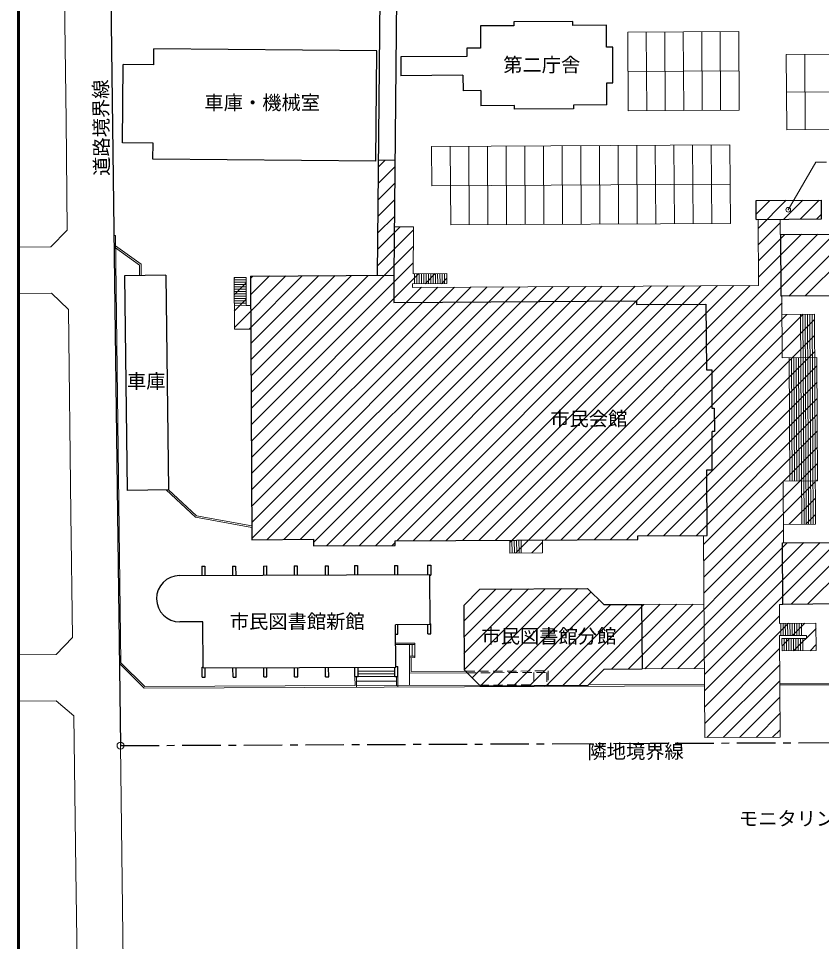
# Model space of a CAD drawing. Units: millimetres, scale not verified. Extents: x -195000 to -15000, y -143500 to 133500.
# Drawn here: x -195000 to -90774, y -79099 to 40685 of the extents above; entities that cross this region are included whole.
import ezdxf
from ezdxf.enums import TextEntityAlignment as Align

# ---------------------------------------------------------------- set-up
doc = ezdxf.new("R2010")
doc.units = ezdxf.units.MM
doc.header["$LTSCALE"] = 1000
doc.header["$PDMODE"] = 32
doc.header["$PDSIZE"] = 600
doc.linetypes.add('CHAIN1', pattern=[8, 5, -1, 1, -1])
doc.linetypes.add('DASHED1', pattern=[1.8, 1.2, -0.6])
for name, color, linetype, lineweight in [('2-2_壁', 7, 'Continuous', 18), ('2-3_間仕切', 7, 'Continuous', 18), ('2-4_アルミサッシ', 7, 'Continuous', 18), ('3-2_壁', 7, 'Continuous', 18), ('3-8_土間', 4, 'Continuous', 18), ('3-A_ハッチ', 2, 'Continuous', 9), ('3-F_室名', 7, 'Continuous', 18), ('F-0_F-0', 7, 'Continuous', 18)]:
    doc.layers.add(name, color=color, linetype=linetype, lineweight=lineweight)
doc.styles.add('ＭＳ ゴシック', font='')
doc.styles.get('ＭＳ ゴシック').set_extended_font_data('MS Gothic')

msp = doc.modelspace()

# ---------------------------------------------------------------- linework, layer by layer
at = {"layer": '2-2_壁', "color": 3, "lineweight": 25}
msp.add_line((-183822, 106535), (-181755, -53666), dxfattribs=at)
at = {"layer": '2-2_壁', "color": 3, "linetype": 'CHAIN1', "lineweight": 25}
msp.add_line((-181755, -53666), (-48633, -53103), dxfattribs=at)
at = {"layer": '2-2_壁'}
msp.add_circle((-181755, -53666), 450, dxfattribs=at)
at = {"layer": '2-3_間仕切'}
msp.add_line((-181755, -53666), (-181215, -95518), dxfattribs=at)
at = {"layer": '2-4_アルミサッシ'}
for p, q in [((-189109, 51299), (-188827, 27445)), ((-188658, 13193), (-188827, 27445)), ((-190795, 11034), (-188658, 13193)), ((-195000, 10997), (-190795, 11034)), ((-190708, 5050), (-195000, 5011)), ((-188518, 2929), (-190708, 5050)), ((-188184, -23539), (-188518, 2929)), ((-188184, -23539), (-187980, -39645)), ((-190094, -41843), (-187980, -39645)), ((-195000, -41891), (-190094, -41843)), ((-190110, -47856), (-195000, -47903)), ((-190110, -47856), (-187826, -49830)), ((-187548, -69843), (-187826, -49830)), ((-187266, -90072), (-187548, -69843))]:
    msp.add_line(p, q, dxfattribs=at)
at = {"layer": '3-2_壁', "color": 3, "lineweight": 25}
for p, q in [((-145582, 79476), (-146293, 7369)), ((-147822, 70309), (-148443, 7357)), ((-130689, 39744), (-135039, 39717)), ((-135039, 39717), (-135021, 36828)), ((-123042, 40291), (-130692, 40244)), ((-130692, 40244), (-130689, 39744)), ((-123039, 39791), (-123042, 40291)), ((-118689, 39818), (-123039, 39791)), ((-118671, 36943), (-118689, 39818)), ((-177444, 34669), (-177425, 36729)), ((-148486, 36463), (-177425, 36729)), ((-148617, 22164), (-148486, 36463)), ((-135021, 36828), (-136821, 36816)), ((-117871, 36948), (-118671, 36943)), ((-117843, 32348), (-117871, 36948)), ((-145374, 35699), (-145359, 33259)), ((-181512, 24526), (-181419, 34705)), ((-177444, 34669), (-181419, 34705)), ((-137309, 33308), (-145359, 33259)), ((-137309, 33308), (-137297, 31303)), ((-118643, 32343), (-117843, 32348)), ((-118625, 29468), (-118643, 32343)), ((-134987, 31318), (-137297, 31303)), ((-134987, 31318), (-134975, 29368)), ((-130625, 29394), (-134975, 29368)), ((-130622, 28894), (-130625, 29394)), ((-122972, 28942), (-130622, 28894)), ((-118625, 29468), (-122975, 29442)), ((-122975, 29442), (-122972, 28942)), ((-177537, 24489), (-181512, 24526)), ((-177556, 22429), (-177537, 24489)), ((-148617, 22164), (-177556, 22429)), ((-99280, 17064), (-90790, 17113)), ((-99266, 14614), (-99280, 17064)), ((-90776, 14663), (-90790, 17113)), ((-99266, 14614), (-90776, 14663)), ((-96065, 12657), (-62066, 12852)), ((-175882, 7365), (-175522, -20493)), ((-164895, 7262), (-164699, -26952)), ((-114776, 4025), (-114773, 3550)), ((-114773, 3550), (-105773, 3601)), ((-105773, 3601), (-105724, -4899)), ((-105724, -4899), (-105024, -4895)), ((-105024, -4895), (-104996, -9894)), ((-104996, -9894), (-104696, -9893)), ((-104696, -9893), (-104679, -12893)), ((-104679, -12893), (-104979, -12894)), ((-175522, -20493), (-180882, -20562)), ((-171215, -30401), (-170815, -30400)), ((-171215, -30401), (-171210, -31601)), ((-170815, -30400), (-170810, -31600)), ((-167215, -30385), (-166815, -30383)), ((-167215, -30385), (-167210, -31585)), ((-166815, -30383), (-166810, -31583)), ((-163215, -30368), (-162815, -30366)), ((-163215, -30368), (-163210, -31568)), ((-162815, -30366), (-162810, -31566)), ((-159215, -30351), (-158815, -30349)), ((-159215, -30351), (-159210, -31551)), ((-158815, -30349), (-158810, -31549)), ((-155200, -30334), (-154800, -30332)), ((-155200, -30334), (-155195, -31534)), ((-154800, -30332), (-154795, -31532)), ((-151385, -30318), (-150985, -30316)), ((-151385, -30318), (-151380, -31518)), ((-150985, -30316), (-150980, -31516)), ((-146215, -30296), (-145815, -30294)), ((-146215, -30296), (-146210, -31496)), ((-145815, -30294), (-145810, -31494)), ((-141900, -30277), (-141500, -30276)), ((-141900, -30277), (-141895, -31477)), ((-141500, -30276), (-141494, -31576)), ((-174095, -31614), (-141595, -31476)), ((-141567, -37976), (-141595, -31476)), ((-141594, -31576), (-141494, -31576)), ((-119020, -35375), (-114120, -35347)), ((-114120, -35347), (-114072, -43707)), ((-61790, -35147), (-95790, -35342)), ((-171069, -37601), (-174069, -37614)), ((-171044, -43601), (-171069, -37601)), ((-141567, -37976), (-146067, -37995)), ((-146044, -43495), (-146067, -37995)), ((-145777, -39194), (-145782, -37994)), ((-141862, -39177), (-141867, -37977)), ((-141568, -37876), (-141468, -37876)), ((-141462, -39176), (-141468, -37876)), ((-146062, -39195), (-145777, -39194)), ((-141862, -39177), (-141462, -39176)), ((-171044, -43601), (-146044, -43495)), ((-170754, -44800), (-170759, -43600)), ((-167154, -44784), (-167159, -43584)), ((-166754, -44783), (-166759, -43583)), ((-163154, -44767), (-163159, -43568)), ((-162754, -44766), (-162759, -43566)), ((-159154, -44751), (-159159, -43551)), ((-158754, -44749), (-158759, -43549)), ((-155139, -44734), (-155144, -43534)), ((-154739, -44732), (-154744, -43532)), ((-151324, -44717), (-151329, -43517)), ((-150924, -44716), (-150929, -43516)), ((-146154, -44696), (-146159, -43496)), ((-146045, -43395), (-145760, -43394)), ((-145754, -44694), (-145760, -43394)), ((-118972, -43735), (-114072, -43707)), ((-171154, -44801), (-170754, -44800)), ((-167154, -44784), (-166754, -44783)), ((-163154, -44767), (-162754, -44766)), ((-159154, -44751), (-158754, -44749)), ((-155139, -44734), (-154739, -44732)), ((-151324, -44717), (-150924, -44716)), ((-146154, -44696), (-145754, -44694))]:
    msp.add_line(p, q, dxfattribs=at)
at = {"layer": '3-2_壁'}
for p, q in [((-98991, 14615), (-98942, 6051)), ((-96150, 12657), (-96161, 14632)), ((-146231, 13660), (-143731, 13636)), ((-143731, 13636), (-143791, 7568)), ((-96150, 12657), (-96065, 12657)), ((-143791, 7568), (-139397, 7593)), ((-143597, 7569), (-143589, 6249)), ((-143297, 7571), (-143289, 6251)), ((-142997, 7573), (-142989, 6253)), ((-142697, 7575), (-142689, 6255)), ((-142397, 7576), (-142389, 6256)), ((-142097, 7578), (-142089, 6258)), ((-141797, 7580), (-141789, 6260)), ((-141497, 7581), (-141489, 6261)), ((-141197, 7583), (-141189, 6263)), ((-140897, 7585), (-140889, 6265)), ((-140597, 7587), (-140589, 6267)), ((-140297, 7588), (-140289, 6268)), ((-139997, 7590), (-139989, 6270)), ((-139697, 7592), (-139689, 6272)), ((-139397, 7593), (-139389, 6273)), ((-165469, 7059), (-167019, 7050)), ((-166981, 375), (-167019, 7050)), ((-167017, 6750), (-165467, 6759)), ((-167016, 6450), (-165466, 6459)), ((-167014, 6150), (-165464, 6159)), ((-143879, 6248), (-139389, 6273)), ((-143876, 5793), (-143879, 6248)), ((-98942, 6051), (-143876, 5793)), ((-167012, 5850), (-165462, 5859)), ((-167010, 5550), (-165460, 5559)), ((-167009, 5250), (-165459, 5259)), ((-165457, 4959), (-167007, 4950)), ((-165455, 4659), (-167005, 4650)), ((-165454, 4359), (-167003, 4350)), ((-165452, 4059), (-167002, 4050)), ((-165450, 3759), (-167000, 3750)), ((-95909, 4658), (-95863, -3342)), ((-165448, 3459), (-166998, 3450)), ((-95895, 2278), (-91705, 2302)), ((-93349, -24948), (-93505, 2292)), ((-93049, -24946), (-93205, 2293)), ((-92749, -24944), (-92905, 2295)), ((-92449, -24943), (-92605, 2297)), ((-92149, -24941), (-92305, 2299)), ((-91849, -24939), (-92005, 2300)), ((-91549, -24938), (-91705, 2302)), ((-166981, 375), (-164856, 387)), ((-95863, -3342), (-91373, -3316)), ((-94881, -19337), (-94973, -3337)), ((-94581, -19335), (-94673, -3335)), ((-94281, -19333), (-94373, -3333)), ((-93981, -19331), (-94073, -3332)), ((-93681, -19330), (-93773, -3330)), ((-91281, -19316), (-91373, -3316)), ((-95771, -19342), (-91281, -19316)), ((-95771, -19342), (-95725, -27342)), ((-95739, -24962), (-91549, -24938)), ((-131248, -27020), (-131238, -28685)), ((-130948, -27019), (-130938, -28684)), ((-130648, -27017), (-130638, -28682)), ((-130348, -27015), (-130338, -28680)), ((-130048, -27013), (-130038, -28678)), ((-129748, -27012), (-129738, -28677)), ((-126983, -26996), (-126973, -28661)), ((-105930, -52640), (-106081, -26401)), ((-131238, -28685), (-126973, -28661)), ((-114120, -35347), (-106030, -35301)), ((-95790, -35342), (-96250, -35345)), ((-96235, -37810), (-96250, -35345)), ((-91495, -37782), (-96235, -37810)), ((-96075, -37809), (-96066, -39399)), ((-95775, -37807), (-95766, -39397)), ((-95475, -37805), (-95466, -39395)), ((-95175, -37804), (-95166, -39394)), ((-94875, -37802), (-94866, -39392)), ((-94575, -37800), (-94566, -39390)), ((-94275, -37798), (-94266, -39388)), ((-93975, -37797), (-93966, -39387)), ((-93675, -37795), (-93666, -39385)), ((-93375, -37793), (-93366, -39383)), ((-91495, -37782), (-91475, -41352)), ((-92716, -39379), (-96226, -39400)), ((-96151, -52584), (-96226, -39400)), ((-92716, -39379), (-92714, -39769)), ((-92714, -39769), (-95914, -39788)), ((-95905, -41378), (-95914, -39788)), ((-95605, -41376), (-95614, -39786)), ((-95305, -41374), (-95314, -39784)), ((-95005, -41373), (-95014, -39783)), ((-94705, -41371), (-94714, -39781)), ((-94405, -41369), (-94414, -39779)), ((-94105, -41367), (-94114, -39777)), ((-93814, -39776), (-93805, -41366)), ((-93514, -39774), (-93505, -41364)), ((-93214, -39772), (-93205, -41362)), ((-91475, -41352), (-95905, -41378)), ((-114072, -43707), (-105982, -43661)), ((-105930, -52640), (-96151, -52584))]:
    msp.add_line(p, q, dxfattribs=at)
at = {"layer": '3-2_壁', "color": 3, "lineweight": 25}
for points in [[(-136821, 36816), (-136814, 35751), (-145374, 35699)], [(-77019, 4766), (-96019, 4657), (-96065, 12657)], [(-175882, 7365), (-181241, 7295), (-180882, -20562)], [(-164895, 7262), (-146295, 7369), (-146275, 3844), (-114776, 4025)], [(-164699, -26952), (-156699, -26906), (-156694, -27766), (-146094, -27706), (-146098, -27106), (-114598, -26925), (-114601, -26450), (-105601, -26398), (-105650, -17898), (-104950, -17894), (-104979, -12894)], [(-95790, -35342), (-95835, -27342), (-76836, -27233), (-76916, -13308)], [(-135132, -33368), (-137219, -35480), (-137171, -43840), (-135059, -45928), (-121060, -45847), (-118972, -43735)], [(-135132, -33368), (-121132, -33287), (-119020, -35375)], [(-171154, -44801), (-171159, -43501), (-171044, -43501)]]:
    msp.add_lwpolyline(points, dxfattribs=at)
at = {"layer": '3-2_壁'}
msp.add_lwpolyline([(-164873, 3437), (-165448, 3434), (-165469, 7059)], dxfattribs=at)
at = {"layer": '3-2_壁', "color": 3, "lineweight": 25}
msp.add_arc((-174082, -34614), 3000, 90.24231, 270.24231, dxfattribs=at)
at = {"layer": '3-8_土間'}
for p, q in [((-101529, 38979), (-115928, 38890)), ((-115865, 28690), (-115928, 38890)), ((-113466, 28705), (-113528, 38905)), ((-111066, 28720), (-111128, 38920)), ((-108666, 28735), (-108728, 38934)), ((-106266, 28749), (-106328, 38949)), ((-103866, 28764), (-103928, 38964)), ((-101466, 28779), (-101529, 38979)), ((-66561, 36194), (-95360, 36017)), ((-95300, 26217), (-95360, 36017)), ((-92900, 26232), (-92960, 36031)), ((-101497, 33879), (-115897, 33790)), ((-66531, 31294), (-95330, 31117)), ((-101466, 28779), (-115865, 28690)), ((-71300, 26365), (-95300, 26217)), ((-141386, 24072), (-141357, 18972)), ((-138966, 24086), (-138907, 13886)), ((-136546, 24100), (-136487, 13900)), ((-134126, 24114), (-134067, 13914)), ((-131706, 24128), (-131648, 13928)), ((-129286, 24142), (-129228, 13942)), ((-126866, 24156), (-126808, 13956)), ((-124446, 24170), (-124388, 13970)), ((-122026, 24183), (-121968, 13984)), ((-119606, 24197), (-119548, 13997)), ((-117186, 24211), (-117128, 14011)), ((-114766, 24225), (-114708, 14025)), ((-112346, 24239), (-112288, 14039)), ((-109926, 24253), (-109868, 14053)), ((-107506, 24267), (-107448, 14067)), ((-105086, 24281), (-105028, 14081)), ((-141357, 18972), (-102637, 19195)), ((-138907, 13886), (-102608, 14095)), ((-182609, 12538), (-182409, 12541)), ((-182409, 12541), (-181693, -42952)), ((-179090, 8783), (-182392, 11174)), ((-179289, 8680), (-182388, 10925)), ((-179289, 8680), (-179272, 7321)), ((-179090, 8783), (-179072, 7323)), ((-175815, -20497), (-172005, -24043)), ((-175525, -20493), (-171912, -23857)), ((-171912, -23857), (-164709, -25164)), ((-172005, -24043), (-164708, -25367)), ((-146057, -40370), (-143552, -40360)), ((-146056, -40570), (-143552, -40560)), ((-144229, -45857), (-144251, -40563)), ((-143895, -42061), (-143901, -40561)), ((-143544, -42260), (-143552, -40360)), ((-178671, -46203), (-181892, -43037)), ((-178590, -46003), (-181693, -42952)), ((-144245, -42062), (-143545, -42060)), ((-144244, -42262), (-143544, -42260)), ((-144037, -44057), (-144044, -42262)), ((-150927, -44016), (-146157, -43996)), ((-144236, -44257), (-136781, -44226)), ((-144037, -44057), (-136982, -44027)), ((-151324, -44717), (-151319, -45887)), ((-151124, -44717), (-151118, -46087)), ((-151121, -45317), (-145951, -45295)), ((-150925, -44366), (-146156, -44346)), ((-150924, -44716), (-146154, -44696)), ((-145954, -44695), (-145949, -45895)), ((-145754, -44694), (-145748, -46064)), ((-96191, -45604), (-69498, -45491)), ((-178671, -46203), (-105969, -45896)), ((-178590, -46003), (-151319, -45887)), ((-151119, -45917), (-145749, -45894)), ((-145749, -45864), (-135169, -45819)), ((-120973, -45759), (-105970, -45696)), ((-96190, -45804), (-69503, -45691))]:
    msp.add_line(p, q, dxfattribs=at)
at = {"layer": '3-8_土間', "linetype": 'DASHED1'}
for p, q in [((-136982, -44027), (-126237, -43981)), ((-136781, -44226), (-126436, -44182)), ((-128126, -44189), (-128118, -45989)), ((-126436, -44182), (-126428, -45982)), ((-126237, -43981), (-126228, -45981)), ((-135169, -45819), (-128119, -45789))]:
    msp.add_line(p, q, dxfattribs=at)
at = {"layer": '3-8_土間'}
msp.add_lwpolyline([(-141386, 24072), (-102667, 24295), (-102608, 14095)], dxfattribs=at)
at = {"layer": '3-A_ハッチ'}
for p, q in [((-148305, 21401), (-147403, 22302)), ((-148296, 22311), (-146146, 22290)), ((-148326, 19259), (-146154, 21430)), ((-148347, 17116), (-146175, 19288)), ((-148368, 14974), (-146196, 17145)), ((-99270, 15281), (-97477, 17074)), ((-98999, 13430), (-95344, 17086)), ((-95674, 14634), (-93210, 17099)), ((-93541, 14647), (-91076, 17111)), ((-148389, 12831), (-146218, 15003)), ((-91407, 14659), (-90780, 15286)), ((-148431, 8546), (-143735, 13243)), ((-148410, 10689), (-145447, 13652)), ((-98987, 11321), (-96159, 14150)), ((-131246, -27302), (-91260, 12685)), ((-130504, -28681), (-89126, 12697)), ((-98975, 9212), (-95527, 12660)), ((-98963, 7103), (-93393, 12673)), ((-95039, 4663), (-86993, 12709)), ((-92906, 4675), (-84859, 12722)), ((-164796, -9940), (-143756, 11100)), ((-164784, -12049), (-143777, 8958)), ((-166982, 602), (-160296, 7289)), ((-165077, 386), (-158162, 7301)), ((-164893, 6934), (-164563, 7264)), ((-164881, 4824), (-162429, 7276)), ((-164845, -1503), (-156029, 7313)), ((-164833, -3612), (-153895, 7325)), ((-164821, -5722), (-151762, 7337)), ((-164809, -7831), (-149628, 7350)), ((-164772, -14158), (-143041, 7573)), ((-142235, 6257), (-140908, 7585)), ((-167018, 6930), (-166898, 7051)), ((-167006, 4821), (-165465, 6362)), ((-141631, -27080), (-108556, 5995)), ((-140102, 6269), (-139393, 6978)), ((-139498, -27068), (-106422, 6008)), ((-137364, -27055), (-104289, 6020)), ((-135231, -27043), (-102155, 6032)), ((-133097, -27031), (-100022, 6044)), ((-164760, -16268), (-142693, 5800)), ((-164748, -18377), (-140559, 5812)), ((-164736, -20486), (-138426, 5824)), ((-164724, -22595), (-136292, 5836)), ((-164712, -24705), (-134159, 5848)), ((-164700, -26814), (-132025, 5861)), ((-162705, -26941), (-129892, 5873)), ((-160572, -26929), (-127758, 5885)), ((-158438, -26916), (-125624, 5897)), ((-156697, -27296), (-123491, 5910)), ((-155036, -27757), (-121357, 5922)), ((-152903, -27745), (-119224, 5934)), ((-150769, -27732), (-117090, 5946)), ((-148635, -27720), (-114957, 5959)), ((-145898, -27104), (-112823, 5971)), ((-143765, -27092), (-110689, 5983)), ((-166994, 2712), (-165453, 4253)), ((-126696, -26994), (-95904, 3798)), ((-124563, -26982), (-95299, 2281)), ((-122429, -26970), (-93166, 2294)), ((-120296, -26958), (-91702, 1636)), ((-118162, -26945), (-91690, -473)), ((-116028, -26933), (-91677, -2582)), ((-113417, -26443), (-91367, -4393)), ((-111284, -26431), (-91355, -6502)), ((-109150, -26419), (-91343, -8611)), ((-107016, -26406), (-91331, -10721)), ((-106074, -27585), (-91319, -12830)), ((-106062, -29695), (-91307, -14939)), ((-106050, -31804), (-91294, -17048)), ((-91442, -19317), (-91282, -19157)), ((-106038, -33913), (-91581, -19456)), ((-94961, -24957), (-91569, -21565)), ((-92827, -24945), (-91556, -23674)), ((-113709, -43705), (-95735, -25731)), ((-146502, -27708), (-146097, -27303)), ((-128371, -28669), (-126981, -27279)), ((-111575, -43693), (-95221, -27339)), ((-109441, -43680), (-93087, -27326)), ((-107308, -43668), (-90954, -27314)), ((-105977, -44459), (-88820, -27302)), ((-94733, -35336), (-86687, -27290)), ((-92599, -35324), (-84553, -27277)), ((-137208, -37506), (-133058, -33356)), ((-137196, -39615), (-130924, -33344)), ((-137184, -41724), (-128791, -33331)), ((-137171, -43833), (-126657, -33319)), ((-136108, -44891), (-124524, -33307)), ((-135023, -45927), (-122390, -33295)), ((-132889, -45915), (-120694, -33720)), ((-130756, -45903), (-119627, -34775)), ((-128622, -45891), (-118102, -35370)), ((-126489, -45878), (-115968, -35358)), ((-124355, -45866), (-113834, -35346)), ((-122221, -45854), (-111701, -35333)), ((-117976, -43729), (-109567, -35321)), ((-115842, -43717), (-107434, -35309)), ((-105965, -46568), (-96241, -36844)), ((-105953, -48678), (-95079, -37803)), ((-94544, -39390), (-92945, -37791)), ((-94402, -41369), (-91492, -38459)), ((-95908, -40754), (-94937, -39782)), ((-92269, -41357), (-91479, -40568)), ((-105941, -50787), (-96217, -41062)), ((-105672, -52639), (-96205, -43172)), ((-103538, -52627), (-96193, -45281)), ((-101405, -52615), (-96180, -47390)), ((-99271, -52602), (-96168, -49499)), ((-97138, -52590), (-96156, -51608))]:
    msp.add_line(p, q, dxfattribs=at)
at = {"layer": '3-F_室名'}
msp.add_lwpolyline([(-95096, 15863), (-91528, 22042), (-90128, 22042)], dxfattribs=at)
at = {"layer": '3-F_室名', "color": 3}
msp.add_point((-95096, 15863), dxfattribs=at)
at = {"layer": 'F-0_F-0', "color": 5, "lineweight": 60}
msp.add_lwpolyline([(-195000, -143500), (-195000, 133500), (-15000, 133500)], dxfattribs=at)

# ---------------------------------------------------------------- texts
at = {"layer": '3-F_室名', "style": 'ＭＳ ゴシック'}
for s, p in [('第二庁舎', (-132084, 33202)), ('車庫・機械室', (-170861, 28298)), ('車庫', (-180917, -7858)), ('市民会館', (-125987, -12736)), ('市民図書館新館', (-167570, -39022)), ('市民図書館分館', (-134911, -40937)), ('モニタリングステーション', (-101504, -64613))]:
    msp.add_text(s, height=1833, dxfattribs=at).set_placement(p, align=Align.BOTTOM_LEFT)
for s, rotation, p in [('道路境界線', 90.739, (-182714, 20276)), ('隣地境界線', 0.242, (-121150, -55918))]:
    msp.add_text(s, height=1833, rotation=rotation, dxfattribs=at).set_placement(p, align=Align.BOTTOM_LEFT)

doc.saveas('drawing.dxf')
